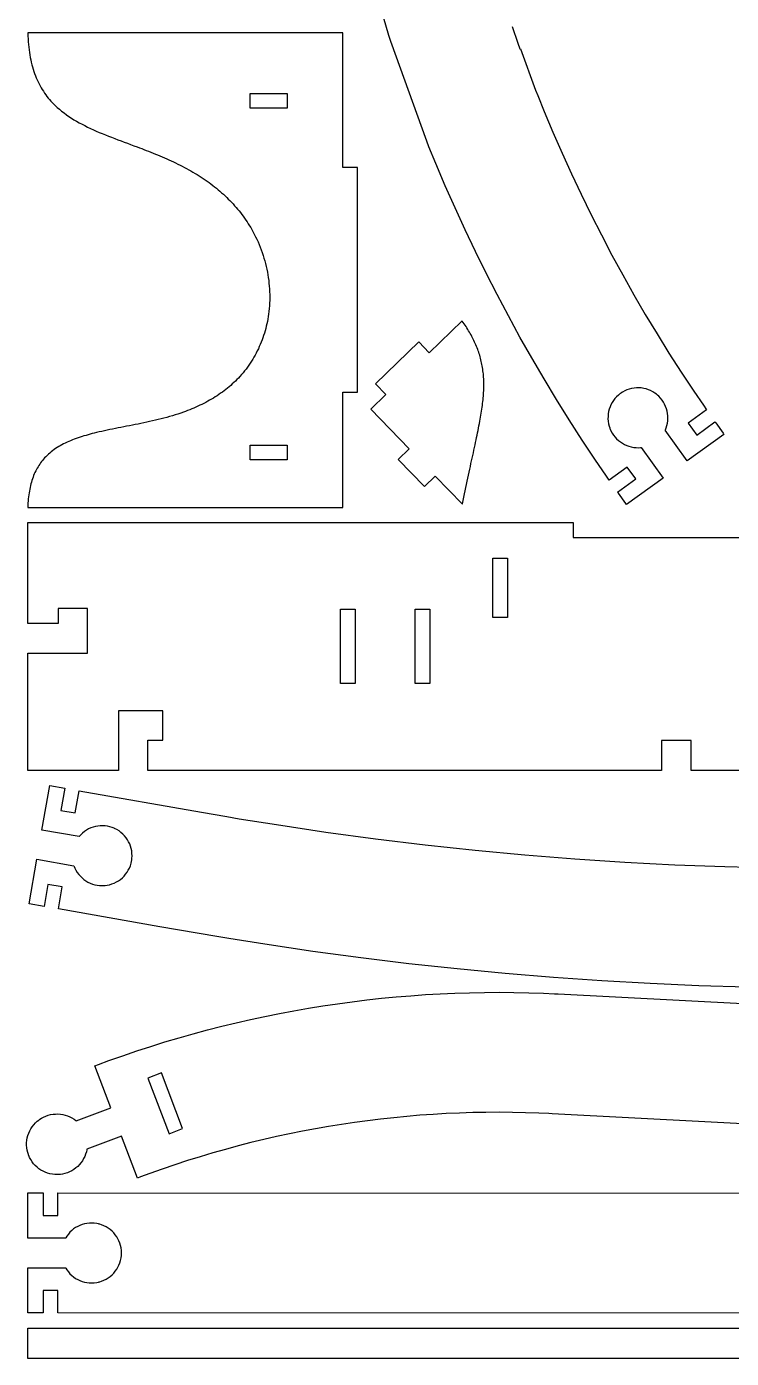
# Model space of a CAD drawing. Extents: x 0 to 280, y 0 to 396.
# Drawn here: x 0 to 94.3, y 0 to 178.1 of the extents above; entities that cross this region are included whole.
import ezdxf

# ---------------------------------------------------------------- set-up
doc = ezdxf.new("R2010")
doc.units = 0
doc.layers.get('0').update_dxf_attribs({"linetype": 'CONTINUOUS'})

msp = doc.modelspace()

# ---------------------------------------------------------------- linework, layer by layer
at = {"color": 0}
for points in [[(64.9393, 178.144), (65.7164, 175.899), (65.9869, 175.154), (66.0504, 175.178), (68.0867, 169.618), (68.3661, 168.913), (69.2247, 166.8), (70.4026, 163.999), (71.6203, 161.215), (72.8775, 158.451), (74.1739, 155.706), (75.5094, 152.978), (76.8836, 150.272), (78.2965, 147.585), (79.7478, 144.919), (81.2372, 142.274), (82.7646, 139.65), (84.3296, 137.048), (85.9322, 134.468), (87.5719, 131.91), (89.2489, 129.376), (90.5297, 127.49), (90.9626, 126.865), (88.4992, 125.088), (89.6399, 123.507), (92.081, 125.268), (92.1796, 125.128), (93.1724, 123.738), (93.2724, 123.599), (88.3654, 120.06), (85.4174, 124.147), (85.4526, 124.224), (85.5457, 124.461), (85.6458, 124.78), (85.7185, 125.102), (85.7639, 125.427), (85.7825, 125.753), (85.7746, 126.077), (85.7406, 126.399), (85.6808, 126.717), (85.5957, 127.029), (85.4856, 127.334), (85.3508, 127.629), (85.1919, 127.914), (85.009, 128.186), (84.8028, 128.445), (84.5732, 128.688), (84.3864, 128.86), (84.3211, 128.913), (84.2557, 128.967), (84.0508, 129.117), (83.7681, 129.295), (83.4746, 129.448), (83.1719, 129.575), (82.8618, 129.676), (82.546, 129.751), (82.226, 129.8), (81.9035, 129.823), (81.5801, 129.82), (81.2575, 129.792), (80.9375, 129.737), (80.6217, 129.655), (80.3117, 129.548), (80.0092, 129.414), (79.7157, 129.254), (79.5017, 129.118), (79.4331, 129.068), (79.3646, 129.019), (79.1671, 128.859), (78.9228, 128.631), (78.7004, 128.386), (78.5007, 128.126), (78.324, 127.852), (78.171, 127.565), (78.0418, 127.268), (77.9371, 126.962), (77.8574, 126.649), (77.8031, 126.33), (77.7746, 126.006), (77.7725, 125.68), (77.7974, 125.353), (77.8494, 125.026), (77.9293, 124.702), (78.0071, 124.46), (78.0375, 124.381), (78.0678, 124.302), (78.1721, 124.071), (78.3301, 123.776), (78.5103, 123.499), (78.7111, 123.239), (78.9311, 122.999), (79.1689, 122.778), (79.4231, 122.577), (79.6922, 122.398), (79.975, 122.241), (80.2699, 122.107), (80.5753, 121.997), (80.8901, 121.912), (81.2128, 121.852), (81.5419, 121.819), (81.876, 121.814), (82.1297, 121.828), (82.2138, 121.837), (85.1618, 117.749), (80.255, 114.21), (80.155, 114.349), (79.1617, 115.739), (79.0631, 115.878), (81.4889, 117.628), (80.3482, 119.209), (77.9432, 117.475), (77.4826, 118.137), (76.1199, 120.138), (74.3351, 122.826), (72.5893, 125.538), (70.8824, 128.274), (69.2146, 131.033), (67.5864, 133.815), (65.9978, 136.619), (64.4492, 139.446), (62.9408, 142.294), (61.4728, 145.164), (60.0453, 148.054), (58.6586, 150.964), (57.3131, 153.894), (56.0089, 156.844), (54.7463, 159.814), (53.8251, 162.053), (53.5253, 162.801), (48.7107, 176.15), (48.7107, 176.15), (48.4565, 176.96), (47.73, 179.403)], [(129.391, 78.6297), (88.9007, 78.6297), (88.9007, 82.6297), (84.9507, 82.6297), (84.9507, 78.6297), (16.2226, 78.6297), (16.2226, 82.6797), (18.2226, 82.6797), (18.2226, 86.6297), (12.2726, 86.6297), (12.2726, 78.6297), (0.16206, 78.6297), (0.16206, 94.3379), (8.16211, 94.3379), (8.16211, 100.288), (4.21208, 100.288), (4.21208, 98.2879), (0.16206, 98.2879), (0.16206, 111.812), (73.1337, 111.812), (73.1337, 111.812), (73.1337, 109.812), (103.084, 109.812)], [(96.386, 49.6404), (89.9063, 49.8426), (83.4301, 50.1279), (76.9586, 50.4963), (70.4922, 50.9476), (64.0319, 51.4819), (57.5786, 52.099), (51.1328, 52.799), (44.6954, 53.5817), (38.2674, 54.4471), (31.8493, 55.3951), (27.0422, 56.1579), (25.4422, 56.4258), (17.8238, 57.7451), (4.2596, 60.1183), (4.77664, 63.0735), (2.85585, 63.4096), (2.33876, 60.4544), (0.31944, 60.8078), (1.36214, 66.7672), (6.32628, 65.8987), (6.35465, 65.8192), (6.45318, 65.5849), (6.60394, 65.2867), (6.77718, 65.005), (6.97146, 64.7406), (7.18544, 64.4946), (7.41775, 64.2676), (7.66689, 64.0608), (7.93153, 63.875), (8.21024, 63.711), (8.50163, 63.5699), (8.80431, 63.4524), (9.11692, 63.3594), (9.43799, 63.2921), (9.76622, 63.251), (10.1001, 63.2372), (10.3541, 63.2446), (10.4383, 63.2517), (10.5225, 63.2587), (10.7741, 63.2944), (11.1009, 63.3642), (11.4175, 63.4599), (11.7227, 63.5803), (12.0151, 63.7244), (12.2938, 63.8912), (12.5572, 64.0794), (12.8044, 64.2879), (13.034, 64.5157), (13.2448, 64.7614), (13.4355, 65.0242), (13.605, 65.3028), (13.7521, 65.5961), (13.8754, 65.9031), (13.9739, 66.2224), (14.0315, 66.4697), (14.0461, 66.5531), (14.0607, 66.6363), (14.0904, 66.8886), (14.1063, 67.2225), (14.0944, 67.5529), (14.0558, 67.8788), (13.9908, 68.1983), (13.9007, 68.5103), (13.7859, 68.8131), (13.6472, 69.1051), (13.4856, 69.3851), (13.3017, 69.6517), (13.0962, 69.9031), (12.8701, 70.1381), (12.6239, 70.355), (12.3586, 70.5525), (12.0749, 70.7292), (11.8504, 70.8479), (11.7736, 70.8832), (11.6968, 70.9186), (11.4603, 71.0117), (11.1416, 71.1121), (10.819, 71.1849), (10.4941, 71.2306), (10.1685, 71.2493), (9.84392, 71.2415), (9.52186, 71.2078), (9.20404, 71.1481), (8.89204, 71.0632), (8.58751, 70.9533), (8.29199, 70.8188), (8.00717, 70.66), (7.73465, 70.4772), (7.47601, 70.2711), (7.23296, 70.0417), (7.06076, 69.8549), (7.00706, 69.7896), (2.04292, 70.6582), (3.08567, 76.6176), (5.10499, 76.2644), (4.58794, 73.3092), (6.50874, 72.9732), (7.02582, 75.9283), (23.4, 73.0633), (23.4003, 73.0644), (26.7854, 72.4763), (26.7854, 72.4763), (28.4385, 72.1947), (33.4056, 71.3958), (40.0376, 70.4065), (46.6808, 69.5085), (53.334, 68.7018), (59.9965, 67.9862), (66.6672, 67.3622), (73.3451, 66.8296), (80.0294, 66.3883), (86.7193, 66.0388), (93.4135, 65.7807), (100.111, 65.6143)], [(206.446, 25.596), (70.2879, 32.7317), (69.8456, 32.7549), (68.5176, 32.8131), (66.7475, 32.8714), (64.9778, 32.9069), (63.2087, 32.9196), (61.4406, 32.9093), (59.6733, 32.8764), (57.9076, 32.8207), (56.1433, 32.7422), (54.3808, 32.6411), (52.6201, 32.5172), (50.8618, 32.3708), (49.1057, 32.2018), (47.3524, 32.0103), (45.6017, 31.7963), (43.8542, 31.5596), (42.1099, 31.3006), (40.369, 31.0192), (38.6319, 30.7154), (36.8987, 30.3892), (35.1696, 30.0407), (33.4449, 29.67), (31.7247, 29.2769), (30.0093, 28.8617), (28.2989, 28.4243), (26.5938, 27.9647), (24.8939, 27.4831), (23.1999, 26.9793), (21.5117, 26.4535), (19.8294, 25.9057), (18.1536, 25.3358), (16.4843, 24.7442), (15.2364, 24.2865), (14.8217, 24.1304), (12.6995, 29.7426), (12.6995, 29.7426), (8.05968, 27.9881), (8.04596, 27.9039), (7.99072, 27.6533), (7.89535, 27.3297), (7.77474, 27.0183), (7.6301, 26.7203), (7.46263, 26.4368), (7.27349, 26.169), (7.06401, 25.9179), (6.83539, 25.6849), (6.58876, 25.4708), (6.32542, 25.2771), (6.0465, 25.1047), (5.75331, 24.9549), (5.447, 24.8286), (5.12879, 24.7272), (4.79997, 24.6518), (4.5466, 24.6119), (4.46169, 24.6033), (4.37674, 24.5949), (4.1205, 24.5835), (3.78326, 24.5919), (3.45122, 24.6281), (3.12597, 24.6907), (2.80881, 24.7793), (2.50119, 24.8928), (2.20454, 25.0303), (1.92031, 25.191), (1.64979, 25.3739), (1.39458, 25.5782), (1.15598, 25.8031), (0.93539, 26.0476), (0.73432, 26.3108), (0.55414, 26.5921), (0.39632, 26.8901), (0.29237, 27.1247), (0.26221, 27.2044), (0.23199, 27.2843), (0.15479, 27.5289), (0.07585, 27.8569), (0.0249, 28.1869), (0.00146, 28.5175), (0.00505, 28.8467), (0.03516, 29.1732), (0.09131, 29.4953), (0.17307, 29.8114), (0.27995, 30.12), (0.41135, 30.4194), (0.56695, 30.7079), (0.74615, 30.9842), (0.94857, 31.2465), (1.17361, 31.4932), (1.4209, 31.7228), (1.62056, 31.8837), (1.68989, 31.9335), (1.75917, 31.9833), (1.97553, 32.1211), (2.27203, 32.2822), (2.57769, 32.4167), (2.89085, 32.5247), (3.20985, 32.6062), (3.53304, 32.6615), (3.85872, 32.6906), (4.18522, 32.6932), (4.5109, 32.6697), (4.8341, 32.6201), (5.1531, 32.5444), (5.46625, 32.4426), (5.77192, 32.315), (6.06842, 32.1613), (6.35406, 31.9817), (6.56119, 31.8304), (6.62722, 31.7762), (11.2671, 33.5308), (9.14492, 39.1431), (9.60824, 39.3175), (11.0027, 39.8292), (12.8681, 40.4907), (14.7408, 41.1276), (16.6206, 41.7401), (18.5071, 42.3279), (20.4001, 42.8911), (22.2996, 43.4297), (24.2051, 43.9435), (26.1164, 44.4325), (28.0333, 44.8968), (29.9556, 45.3361), (31.8831, 45.7507), (33.8153, 46.1403), (35.7521, 46.505), (37.6933, 46.8446), (39.6388, 47.1593), (41.5879, 47.4489), (43.5408, 47.7133), (45.4971, 47.9526), (47.4567, 48.1669), (49.419, 48.3558), (51.384, 48.5196), (53.3515, 48.6581), (55.3212, 48.7711), (57.2928, 48.8589), (59.2661, 48.9211), (61.2408, 48.9581), (63.2168, 48.9694), (65.1938, 48.9554), (67.1714, 48.9158), (69.1496, 48.8506), (70.6335, 48.7856), (71.1279, 48.7597), (180.978, 43.0028)], [(184.007, 6.05832), (4.16222, 6.07818), (4.16254, 9.07824), (2.21251, 9.07844), (2.21218, 6.0784), (0.16216, 6.07861), (0.16287, 12.1287), (5.20242, 12.1281), (5.24408, 12.0546), (5.38146, 11.8409), (5.58132, 11.573), (5.80051, 11.3254), (6.03743, 11.0984), (6.29058, 10.8928), (6.55849, 10.7094), (6.83951, 10.5486), (7.13222, 10.4111), (7.435, 10.2976), (7.74636, 10.2088), (8.06478, 10.1452), (8.38867, 10.1075), (8.71658, 10.0964), (9.04693, 10.1125), (9.37819, 10.1564), (9.62711, 10.2073), (9.70888, 10.2288), (9.79058, 10.2504), (10.0323, 10.3288), (10.3422, 10.4538), (10.6376, 10.6026), (10.9174, 10.7738), (11.1807, 10.9663), (11.4264, 11.1785), (11.6536, 11.4092), (11.8611, 11.6572), (12.0481, 11.9211), (12.2134, 12.1995), (12.356, 12.4912), (12.475, 12.7948), (12.5694, 13.1091), (12.638, 13.4326), (12.68, 13.7641), (12.6942, 14.0178), (12.6942, 14.1022), (12.6942, 14.1868), (12.6801, 14.4404), (12.6382, 14.7721), (12.5696, 15.0956), (12.4753, 15.4099), (12.3564, 15.7136), (12.2138, 16.0053), (12.0486, 16.2838), (11.8617, 16.5476), (11.6542, 16.7957), (11.4271, 17.0264), (11.1814, 17.2387), (10.9182, 17.4313), (10.6383, 17.6025), (10.343, 17.7514), (10.0331, 17.8765), (9.79144, 17.9549), (9.70975, 17.9764), (9.62799, 17.9981), (9.37907, 18.0489), (9.04779, 18.0931), (8.71744, 18.1092), (8.38954, 18.0982), (8.06565, 18.0606), (7.74718, 17.9971), (7.43582, 17.9082), (7.13303, 17.7947), (6.84028, 17.6574), (6.55925, 17.4967), (6.29129, 17.3132), (6.03808, 17.1076), (5.80111, 16.8808), (5.58187, 16.6332), (5.38194, 16.3654), (5.24451, 16.1517), (5.20285, 16.0782), (0.1633, 16.0786), (0.16395, 22.1288), (2.21397, 22.1285), (2.21365, 19.1285), (2.21365, 19.1285), (4.16363, 19.1282), (4.16396, 22.1283), (184.01, 22.1083)]]:
    msp.add_lwpolyline(points, dxfattribs=at)
for points in [[(0.16206, 113.812), (42.2835, 113.812), (42.2835, 129.221), (44.2835, 129.221), (44.2835, 159.271), (42.2835, 159.271), (42.2835, 177.286), (0.16211, 177.286), (0.16211, 177.286), (0.16216, 177.285), (0.16216, 177.283), (0.16222, 177.282), (0.16222, 177.279), (0.16227, 177.279), (0.16227, 177.278), (0.16233, 177.276), (0.16233, 177.275), (0.16238, 177.274), (0.16238, 177.271), (0.16243, 177.271), (0.16243, 177.268), (0.16249, 177.268), (0.16249, 177.267), (0.16254, 177.265), (0.16254, 177.263), (0.1626, 177.263), (0.1626, 177.261), (0.17329, 176.874), (0.19032, 176.492), (0.21365, 176.117), (0.24322, 175.75), (0.27903, 175.389), (0.32102, 175.035), (0.36914, 174.686), (0.42334, 174.346), (0.48356, 174.011), (0.54986, 173.682), (0.62207, 173.36), (0.7002, 173.044), (0.78423, 172.735), (0.87413, 172.432), (0.96984, 172.135), (1.07129, 171.843), (1.17849, 171.558), (1.29134, 171.279), (1.40983, 171.006), (1.5339, 170.737), (1.66357, 170.475), (1.79878, 170.219), (1.9394, 169.969), (2.0855, 169.724), (2.23699, 169.485), (2.39382, 169.25), (2.55599, 169.021), (2.72342, 168.799), (2.89606, 168.581), (3.07389, 168.367), (3.25689, 168.16), (3.52408, 167.874), (3.80106, 167.597), (4.08751, 167.331), (4.38314, 167.072), (4.68761, 166.822), (5.00076, 166.581), (5.32215, 166.346), (5.65164, 166.119), (5.98882, 165.899), (6.3335, 165.685), (6.68533, 165.476), (7.044, 165.275), (7.40935, 165.079), (7.78093, 164.888), (8.15858, 164.7), (8.54194, 164.518), (8.93078, 164.339), (9.32471, 164.164), (9.72358, 163.992), (10.127, 163.822), (10.5347, 163.656), (10.9465, 163.492), (11.362, 163.328), (11.7809, 163.167), (12.203, 163.006), (12.6279, 162.846), (13.0554, 162.686), (13.4852, 162.526), (13.9169, 162.367), (14.3504, 162.206), (14.7853, 162.043), (15.0897, 161.928), (15.3946, 161.813), (15.6996, 161.694), (16.0047, 161.576), (16.3097, 161.458), (16.6149, 161.337), (16.9196, 161.215), (17.224, 161.092), (17.5281, 160.967), (17.8315, 160.839), (18.1344, 160.711), (18.4365, 160.581), (18.7379, 160.447), (19.0382, 160.314), (19.3375, 160.176), (19.6357, 160.038), (19.9325, 159.897), (20.2281, 159.753), (20.5221, 159.607), (20.8147, 159.458), (21.1056, 159.308), (21.3946, 159.154), (21.6818, 158.997), (21.9669, 158.837), (22.25, 158.675), (22.531, 158.51), (22.8096, 158.34), (23.0858, 158.169), (23.3596, 157.993), (23.6307, 157.815), (23.899, 157.632), (24.1535, 157.454), (24.4053, 157.274), (24.6544, 157.089), (24.9007, 156.901), (25.1442, 156.711), (25.3847, 156.518), (25.6222, 156.321), (25.8568, 156.121), (26.0882, 155.918), (26.3165, 155.711), (26.5417, 155.503), (26.7635, 155.29), (26.9819, 155.075), (27.1971, 154.857), (27.4086, 154.636), (27.6168, 154.413), (27.8213, 154.186), (28.0221, 153.956), (28.2193, 153.724), (28.4126, 153.487), (28.6022, 153.25), (28.7879, 153.008), (28.9696, 152.765), (29.1472, 152.518), (29.3208, 152.268), (29.4903, 152.017), (29.6556, 151.763), (29.8167, 151.504), (29.9732, 151.244), (30.1256, 150.982), (30.2733, 150.717), (30.4543, 150.376), (30.6281, 150.032), (30.7944, 149.685), (30.9533, 149.335), (31.1047, 148.981), (31.2487, 148.624), (31.3853, 148.265), (31.5142, 147.903), (31.6356, 147.539), (31.7493, 147.172), (31.8553, 146.803), (31.9536, 146.433), (32.0442, 146.061), (32.1269, 145.688), (32.2019, 145.313), (32.2692, 144.938), (32.3283, 144.561), (32.3797, 144.183), (32.4231, 143.806), (32.4585, 143.428), (32.4858, 143.049), (32.5051, 142.671), (32.5162, 142.293), (32.5193, 141.915), (32.5142, 141.539), (32.5007, 141.163), (32.479, 140.788), (32.449, 140.414), (32.4107, 140.042), (32.364, 139.671), (32.3164, 139.347), (32.2622, 139.026), (32.2018, 138.706), (32.135, 138.388), (32.0619, 138.073), (31.9828, 137.759), (31.8975, 137.447), (31.806, 137.138), (31.7083, 136.831), (31.6047, 136.527), (31.4951, 136.225), (31.3794, 135.926), (31.2581, 135.63), (31.1306, 135.337), (30.9974, 135.047), (30.8583, 134.76), (30.7136, 134.476), (30.5631, 134.195), (30.4068, 133.918), (30.245, 133.645), (30.0776, 133.375), (29.9046, 133.109), (29.7263, 132.846), (29.5422, 132.588), (29.3528, 132.333), (29.1581, 132.083), (28.9579, 131.837), (28.7525, 131.595), (28.5417, 131.358), (28.3258, 131.125), (28.1292, 130.921), (27.9285, 130.722), (27.7239, 130.526), (27.5154, 130.334), (27.3031, 130.145), (27.0871, 129.96), (26.8674, 129.779), (26.6442, 129.601), (26.4174, 129.427), (26.1872, 129.257), (25.9536, 129.09), (25.7168, 128.927), (25.4768, 128.767), (25.2336, 128.61), (24.9875, 128.457), (24.7382, 128.308), (24.4861, 128.162), (24.2311, 128.02), (23.9735, 127.88), (23.7131, 127.745), (23.45, 127.612), (23.1844, 127.483), (22.9164, 127.357), (22.646, 127.235), (22.3732, 127.116), (22.0982, 127), (21.8211, 126.887), (21.5418, 126.778), (21.2606, 126.672), (20.9774, 126.569), (20.6114, 126.441), (20.2426, 126.318), (19.8714, 126.2), (19.4978, 126.087), (19.1221, 125.977), (18.7446, 125.872), (18.3653, 125.77), (17.9846, 125.672), (17.6026, 125.577), (17.2196, 125.485), (16.8358, 125.396), (16.4515, 125.309), (16.0668, 125.224), (15.6821, 125.142), (15.2972, 125.062), (14.9128, 124.983), (14.5289, 124.905), (14.1457, 124.829), (13.7635, 124.753), (13.3825, 124.679), (13.0028, 124.604), (12.6248, 124.53), (12.2486, 124.456), (11.8745, 124.381), (11.5026, 124.306), (11.1333, 124.23), (10.7666, 124.154), (10.4029, 124.076), (10.0423, 123.996), (9.68511, 123.915), (9.33154, 123.832), (9.04856, 123.763), (8.76824, 123.692), (8.49061, 123.619), (8.21593, 123.544), (7.94417, 123.466), (7.67546, 123.387), (7.40994, 123.305), (7.14768, 123.22), (6.88872, 123.133), (6.63325, 123.043), (6.38135, 122.95), (6.13308, 122.853), (5.88857, 122.754), (5.64789, 122.651), (5.41118, 122.545), (5.1785, 122.435), (4.94997, 122.321), (4.72569, 122.203), (4.50569, 122.081), (4.29021, 121.955), (4.07921, 121.825), (3.87289, 121.69), (3.67128, 121.551), (3.4745, 121.407), (3.28267, 121.258), (3.09581, 121.104), (2.91411, 120.945), (2.73768, 120.781), (2.56651, 120.611), (2.40082, 120.436), (2.2634, 120.282), (2.13015, 120.123), (2.00097, 119.96), (1.87592, 119.793), (1.7551, 119.622), (1.63846, 119.446), (1.52604, 119.266), (1.41786, 119.082), (1.31397, 118.893), (1.21436, 118.699), (1.11909, 118.502), (1.02816, 118.299), (0.94162, 118.092), (0.85943, 117.88), (0.78168, 117.664), (0.70839, 117.443), (0.63959, 117.217), (0.57525, 116.987), (0.51541, 116.752), (0.46018, 116.511), (0.40945, 116.266), (0.36334, 116.017), (0.32183, 115.762), (0.28499, 115.502), (0.25277, 115.237), (0.22526, 114.967), (0.20247, 114.693), (0.18441, 114.413), (0.17111, 114.127), (0.1626, 113.837), (0.1626, 113.836), (0.16254, 113.836), (0.16254, 113.834), (0.16249, 113.833), (0.16249, 113.831), (0.16243, 113.83), (0.16243, 113.829), (0.16238, 113.828), (0.16238, 113.825), (0.16233, 113.824), (0.16233, 113.823), (0.16227, 113.822), (0.16227, 113.82), (0.16222, 113.819), (0.16222, 113.818), (0.16216, 113.817), (0.16216, 113.815), (0.16211, 113.814), (0.16211, 113.813), (0.16206, 113.812)], [(29.8938, 169.167), (34.8438, 169.167), (34.8438, 167.217), (29.8938, 167.217), (29.8938, 169.167)], [(58.2565, 138.77), (53.8594, 134.523), (52.4701, 135.962), (46.6794, 130.37), (48.0687, 128.932), (46.0267, 126.959), (51.16, 121.644), (49.7214, 120.254), (53.2294, 116.622), (54.6681, 118.011), (58.2996, 114.251), (58.2999, 114.252), (58.3001, 114.254), (58.3006, 114.255), (58.3008, 114.257), (58.3011, 114.258), (58.3014, 114.26), (58.3018, 114.262), (58.3021, 114.263), (58.3024, 114.265), (58.3031, 114.268), (58.3033, 114.269), (58.3036, 114.271), (58.3043, 114.274), (58.3046, 114.276), (58.3049, 114.277), (58.3056, 114.28), (58.3058, 114.282), (58.3061, 114.283), (58.3064, 114.285), (58.3068, 114.286), (58.3071, 114.288), (58.3074, 114.29), (58.3076, 114.291), (58.3081, 114.293), (58.3083, 114.294), (58.3086, 114.296), (58.3089, 114.297), (58.4001, 114.749), (58.4908, 115.195), (58.5811, 115.633), (58.6708, 116.066), (58.76, 116.492), (58.8485, 116.912), (58.9363, 117.325), (59.0233, 117.733), (59.1096, 118.135), (59.1949, 118.53), (59.2793, 118.92), (59.3626, 119.304), (59.445, 119.683), (59.5263, 120.056), (59.6062, 120.423), (59.6851, 120.785), (59.7626, 121.142), (59.8389, 121.494), (59.9138, 121.84), (59.9871, 122.182), (60.059, 122.519), (60.1293, 122.85), (60.1979, 123.177), (60.2649, 123.5), (60.3301, 123.818), (60.3936, 124.131), (60.4553, 124.44), (60.5149, 124.745), (60.5726, 125.045), (60.6283, 125.341), (60.6818, 125.634), (60.7299, 125.906), (60.7758, 126.175), (60.8193, 126.442), (60.8604, 126.705), (60.8992, 126.965), (60.9354, 127.223), (60.9693, 127.478), (61.0004, 127.73), (61.029, 127.979), (61.0551, 128.226), (61.0783, 128.471), (61.099, 128.712), (61.1168, 128.952), (61.1318, 129.19), (61.1439, 129.425), (61.1531, 129.658), (61.1593, 129.889), (61.1625, 130.118), (61.1626, 130.346), (61.1597, 130.571), (61.1537, 130.795), (61.1444, 131.017), (61.1319, 131.237), (61.1161, 131.456), (61.0969, 131.674), (61.0744, 131.89), (61.0485, 132.105), (61.0192, 132.318), (60.9861, 132.531), (60.9497, 132.742), (60.9097, 132.952), (60.8671, 133.158), (60.8212, 133.363), (60.7721, 133.567), (60.7199, 133.77), (60.6643, 133.972), (60.6057, 134.173), (60.5437, 134.373), (60.4788, 134.572), (60.4106, 134.77), (60.3392, 134.968), (60.2647, 135.164), (60.1872, 135.36), (60.1065, 135.554), (60.0228, 135.748), (59.936, 135.941), (59.846, 136.133), (59.7531, 136.325), (59.6571, 136.516), (59.5581, 136.705), (59.4561, 136.894), (59.3511, 137.083), (59.2432, 137.27), (59.1322, 137.457), (59.0183, 137.643), (58.9014, 137.829), (58.7817, 138.014), (58.659, 138.198), (58.5333, 138.381), (58.4049, 138.564), (58.2735, 138.747), (58.2565, 138.77)], [(29.8938, 122.147), (34.8438, 122.147), (34.8438, 120.196), (29.8938, 120.196), (29.8938, 122.147)], [(62.3574, 107.041), (64.3074, 107.041), (64.3074, 99.091), (62.3574, 99.091), (62.3574, 107.041)], [(41.9879, 100.205), (43.9381, 100.205), (43.9381, 90.2553), (41.9879, 90.2553), (41.9879, 100.205)], [(51.9881, 100.205), (53.9381, 100.205), (53.9381, 90.2553), (51.9881, 90.2553), (51.9881, 100.205)], [(18.0603, 38.1843), (16.2364, 37.4946), (19.0482, 30.0585), (20.8722, 30.7482), (18.0603, 38.1843)], [(0.16206, 4.05832), (216.968, 4.05832), (216.968, 0.0083), (0.16206, 0.0083), (0.16206, 4.05832)]]:
    msp.add_lwpolyline(points, close=True, dxfattribs=at)

doc.saveas('drawing.dxf')
